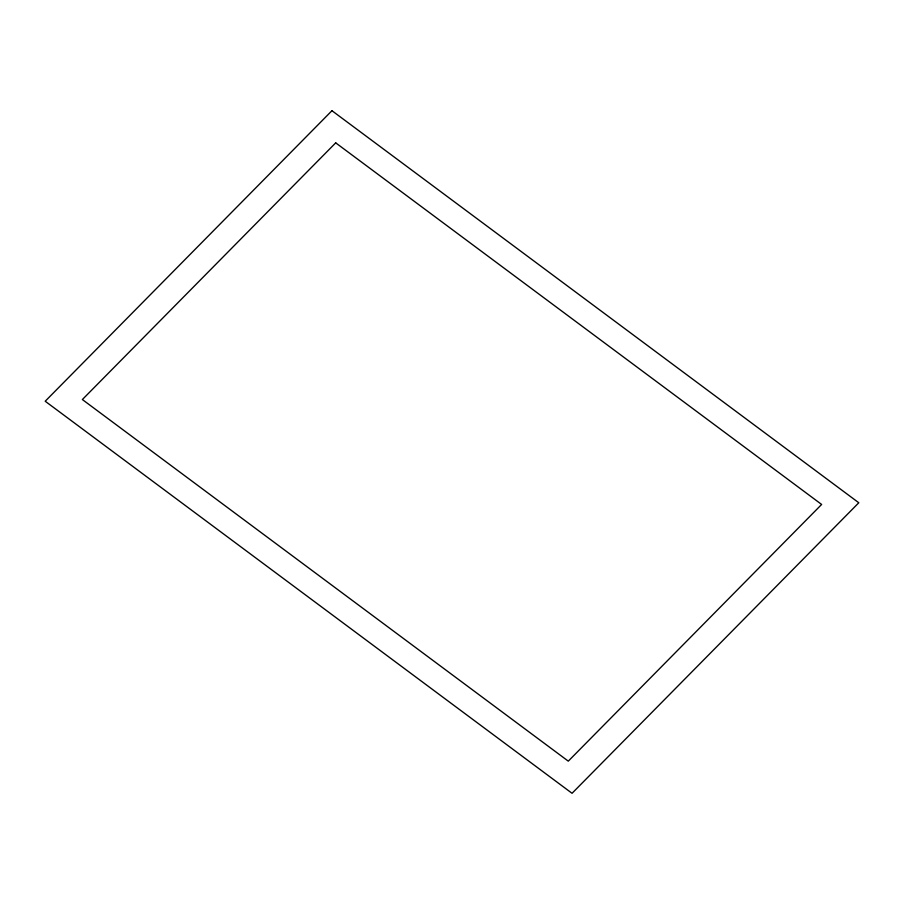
<?xml version="1.0" encoding="UTF-8"?>
<svg xmlns="http://www.w3.org/2000/svg" width="904" height="904" viewBox="0 0 904 904"><rect width="100%" height="100%" fill="white"/><g stroke="black" fill="none" stroke-linecap="round" stroke-linejoin="round"><path stroke-width="1.36" d="M331.949 110.706L45.2 401.24L572.051 793.294L858.8 502.76L331.949 110.706M335.712 142.855L82.366 399.545L568.288 761.145L821.634 504.455L335.712 142.855"/></g></svg>
